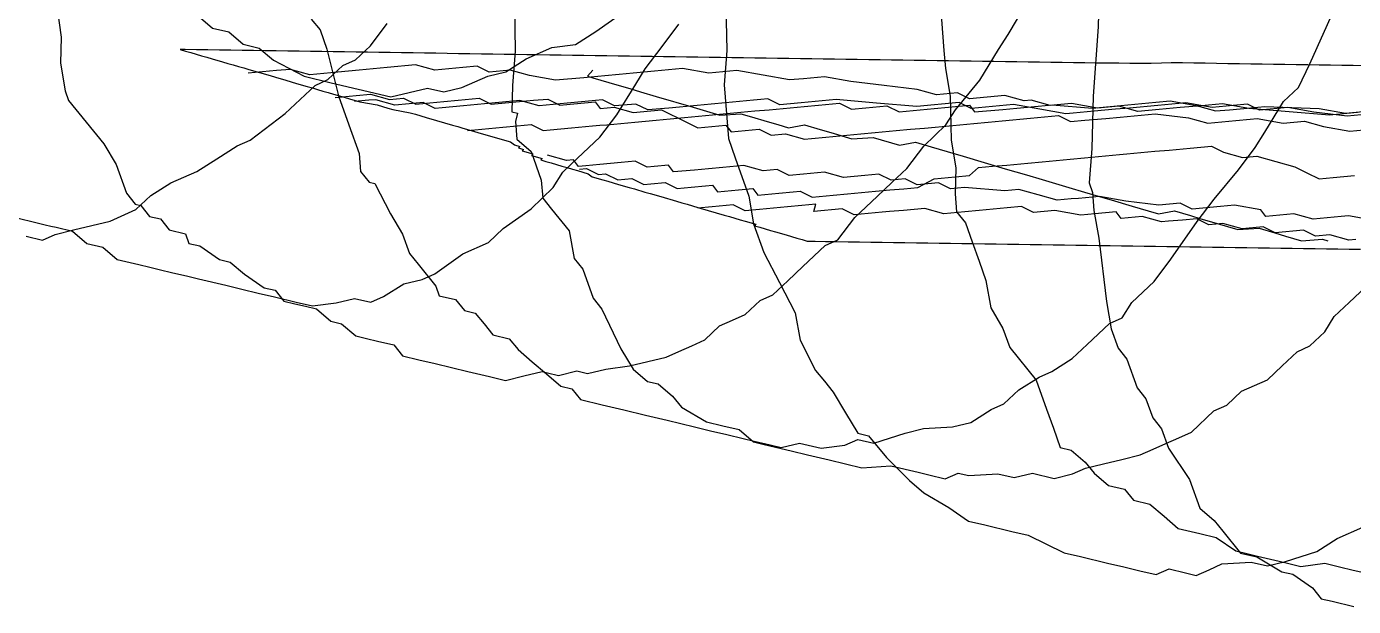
# Model space of a CAD drawing. Extents: x -228 to 716, y 164 to 702.
# Drawn here: x 133.4 to 288.5, y 396.5 to 464.4 of the extents above; entities that cross this region are included whole.
import ezdxf

# ---------------------------------------------------------------- set-up
doc = ezdxf.new("R2010")
doc.units = 0

msp = doc.modelspace()

# ---------------------------------------------------------------- linework, layer by layer
at = {"layer": '1', "color": 252}
for points in [[(136.657, 468.439, -234.308), (137.384, 463.125, -236.598), (137.313, 460.056, -237.363), (137.876, 456.838, -238.89), (137.876, 456.838, -238.89), (138.274, 455.717, -239.651), (140.341, 453.167, -242.689), (142.407, 450.618, -245.729), (143.84, 448.221, -248.009), (145.037, 444.852, -250.292), (146.07, 443.574, -251.812), (146.703, 443.422, -252.571), (147.736, 442.149, -254.091), (149.005, 441.848, -255.608), (150.038, 440.574, -257.125), (151.941, 440.12, -259.402), (152.339, 438.997, -260.163), (153.605, 438.695, -261.681), (155.908, 437.117, -264.715), (157.178, 436.815, -266.232), (158.844, 435.389, -268.511), (161.145, 433.813, -271.546), (162.413, 433.51, -273.062), (163.447, 432.234, -274.584), (164.715, 431.934, -276.101), (165.98, 431.633, -277.614), (167.251, 431.328, -279.133), (168.918, 429.901, -281.409), (170.186, 429.6, -282.926), (171.854, 428.174, -285.204), (173.122, 427.87, -286.721), (174.391, 427.569, -288.238), (176.293, 427.115, -290.516), (177.324, 425.841, -292.031), (179.227, 425.387, -294.309), (181.129, 424.934, -296.582), (183.033, 424.48, -298.858), (184.934, 424.025, -301.132), (187.472, 423.421, -304.168), (189.375, 422.967, -306.441), (191.511, 423.486, -308.715), (193.648, 424.007, -310.986), (194.282, 423.854, -311.745), (195.549, 423.551, -313.26), (197.686, 424.07, -315.535), (198.956, 423.766, -317.054), (201.094, 424.285, -319.323), (203.863, 424.653, -322.356), (206, 425.172, -324.626), (208.138, 425.689, -326.902), (209.641, 426.359, -328.412), (211.144, 427.029, -329.927), (212.649, 427.699, -331.441), (214.387, 429.339, -332.952), (215.891, 430.008, -334.467), (217.396, 430.678, -335.981), (219.132, 432.322, -337.49), (220.636, 432.988, -339.006), (222.373, 434.63, -340.518), (224.113, 436.272, -342.028), (226.72, 438.733, -344.296), (228.225, 439.404, -345.81), (230.199, 442.017, -347.317), (232.806, 444.478, -349.583), (234.543, 446.121, -351.093), (236.283, 447.764, -352.607), (238.256, 450.377, -354.114), (240.864, 452.84, -356.383), (241.968, 454.631, -357.133), (244.812, 458.066, -359.398), (247.019, 461.651, -360.906), (248.123, 463.444, -361.656), (249.228, 465.239, -362.409)], [(258.739, 467.375, -114.878), (258.666, 464.309, -115.643), (258.055, 456.229, -117.183), (257.913, 450.095, -118.717), (257.605, 446.056, -119.487), (258.004, 444.933, -120.248), (258.169, 442.837, -121.011), (258.733, 439.619, -122.535), (259.622, 432.21, -125.59), (260.186, 428.992, -127.114), (260.983, 426.746, -128.635), (262.017, 425.469, -130.156), (263.214, 422.101, -132.44), (264.244, 420.827, -133.96), (265.044, 418.581, -135.481), (266.077, 417.305, -137), (266.876, 415.058, -138.524), (269.34, 411.388, -142.323), (270.536, 408.019, -144.607), (272.202, 406.593, -146.883), (273.239, 405.319, -148.402), (275.303, 402.768, -151.443), (277.206, 402.314, -153.718), (280.141, 400.587, -157.512), (281.407, 400.284, -159.029), (283.71, 398.708, -162.067), (284.745, 397.433, -163.585), (286.011, 397.13, -165.102), (288.549, 396.525, -168.136)], [(153.431, 465.6, -301.479), (155.098, 464.174, -303.756), (157, 463.723, -306.03), (158.667, 462.296, -308.311), (160.569, 461.842, -310.583), (162.237, 460.416, -312.862), (165.805, 458.538, -317.413), (168.975, 457.782, -321.206), (172.146, 457.027, -324.999), (175.951, 456.119, -329.55), (178.089, 456.637, -331.821), (180.228, 457.154, -334.093), (182.128, 456.701, -336.37), (184.266, 457.221, -338.643), (187.273, 458.559, -341.669), (189.41, 459.077, -343.942), (191.782, 460.567, -346.21), (194.79, 461.907, -349.242), (197.56, 462.274, -352.271), (199.935, 463.763, -354.541), (203.175, 466.075, -357.564)], [(166.646, 465.234, -211.234), (167.679, 463.96, -212.753), (168.475, 461.715, -214.276), (169.837, 456.248, -217.321), (171.034, 452.878, -219.605), (172.231, 449.508, -221.89), (172.393, 447.415, -222.655), (173.427, 446.139, -224.174), (174.062, 445.987, -224.934), (175.893, 442.465, -227.973), (177.325, 440.069, -230.254), (178.121, 437.822, -231.776), (179.154, 436.549, -233.296), (181.223, 434.002, -236.335), (181.619, 432.877, -237.096), (183.523, 432.423, -239.373), (184.559, 431.148, -240.891), (185.826, 430.846, -242.406), (186.857, 429.57, -243.927), (187.89, 428.297, -245.447), (189.795, 427.843, -247.721), (190.825, 426.569, -249.241), (192.495, 425.143, -251.519), (194.159, 423.717, -253.797), (195.828, 422.291, -256.076), (197.096, 421.989, -257.589), (198.129, 420.715, -259.11), (200.665, 420.111, -262.146), (203.203, 419.506, -265.178), (205.738, 418.901, -268.21), (208.274, 418.297, -271.245), (211.445, 417.541, -275.037), (213.347, 417.086, -277.312), (215.253, 416.632, -279.586), (217.151, 416.18, -281.861), (218.421, 415.874, -283.379), (220.322, 415.424, -285.653), (221.591, 415.121, -287.168), (223.728, 415.638, -289.445), (226.264, 415.034, -292.475), (229.036, 415.402, -295.507), (230.539, 416.07, -297.022), (232.442, 415.617, -299.297), (236.082, 416.803, -303.083), (238.219, 417.324, -305.354), (241.623, 417.54, -309.145), (243.762, 418.055, -311.415), (246.135, 419.547, -313.686), (247.639, 420.215, -315.201), (249.375, 421.858, -316.711), (251.747, 423.348, -318.979), (253.251, 424.019, -320.495), (255.624, 425.509, -322.763), (257.362, 427.151, -324.276), (259.97, 429.614, -326.542), (261.475, 430.281, -328.057), (262.579, 432.077, -328.809), (265.188, 434.538, -331.078), (267.16, 437.15, -332.584), (270.238, 441.556, -334.844), (272.213, 444.172, -336.355), (275.057, 447.604, -338.617), (277.029, 450.219, -340.127), (278.134, 452.009, -340.881), (280.339, 455.598, -342.386), (282.08, 457.239, -343.894), (283.419, 460.001, -344.647), (286.333, 466.503, -346.142)], [(190.402, 466.655, -198.247), (190.495, 461.49, -199.776), (190.186, 457.452, -200.547), (190.115, 454.384, -201.315), (190.75, 454.233, -202.072), (190.514, 453.263, -202.078), (190.678, 451.165, -202.839), (192.345, 449.74, -205.116), (193.543, 446.369, -207.4), (193.708, 444.274, -208.163), (194.74, 443.001, -209.682), (196.809, 440.451, -212.723), (197.369, 437.233, -214.246), (198.402, 435.96, -215.767), (199.6, 432.589, -218.05), (200.632, 431.317, -219.57), (202.861, 426.669, -223.375), (204.294, 424.273, -225.653), (205.962, 422.846, -227.932), (207.228, 422.546, -229.449), (208.897, 421.12, -231.727), (209.93, 419.845, -233.245), (212.865, 418.117, -237.042), (214.769, 417.662, -239.317), (216.67, 417.21, -241.589), (218.337, 415.785, -243.867), (219.605, 415.48, -245.387), (222.775, 414.726, -249.178), (224.677, 414.27, -251.455), (227.215, 413.666, -254.486), (229.116, 413.214, -256.761), (231.019, 412.759, -259.037), (234.424, 412.975, -262.824), (237.595, 412.218, -266.618), (238.861, 411.917, -268.132), (240.765, 411.463, -270.41), (242.268, 412.132, -271.923), (243.535, 411.833, -273.439), (246.943, 412.046, -277.231), (248.844, 411.593, -279.505), (250.982, 412.112, -281.776), (253.519, 411.505, -284.81), (255.658, 412.023, -287.082), (257.158, 412.694, -288.596), (259.297, 413.212, -290.867), (261.434, 413.729, -293.14), (263.572, 414.248, -295.411), (265.075, 414.918, -296.927), (266.579, 415.588, -298.44), (268.08, 416.257, -299.954), (269.585, 416.927, -301.47), (272.193, 419.388, -303.737), (273.696, 420.058, -305.249), (275.434, 421.699, -306.763), (278.443, 423.04, -309.789), (280.179, 424.68, -311.299), (281.916, 426.321, -312.811), (283.423, 426.991, -314.326), (285.159, 428.634, -315.837), (286.263, 430.426, -316.589), (288.001, 432.071, -318.1), (290.609, 434.53, -320.368)], [(215.136, 466.736, -160.438), (215.23, 461.572, -161.968), (214.924, 457.533, -162.737), (215.415, 451.249, -165.03), (216.214, 449.001, -166.551), (217.808, 444.507, -169.598), (218.371, 441.29, -171.123), (219.567, 437.919, -173.406), (221.398, 434.4, -176.448), (223.229, 430.877, -179.489), (223.794, 427.661, -181.015), (225.624, 424.14, -184.054), (226.659, 422.864, -185.574), (227.689, 421.589, -187.094), (229.124, 419.192, -189.375), (230.554, 416.795, -191.657), (231.822, 416.491, -193.172), (233.89, 413.941, -196.212), (236.587, 411.244, -200.009), (238.255, 409.817, -202.288), (241.192, 408.089, -206.081), (243.491, 406.512, -209.117), (245.394, 406.059, -211.393), (248.566, 405.301, -215.185), (250.467, 404.849, -217.461), (254.668, 402.818, -222.77), (256.574, 402.366, -225.045), (259.744, 401.608, -228.838), (261.646, 401.154, -231.112), (263.548, 400.702, -233.389), (265.45, 400.248, -235.664), (266.954, 400.917, -237.179), (268.857, 400.463, -239.449), (270.124, 400.163, -240.968), (271.627, 400.829, -242.484), (273.131, 401.5, -243.996), (276.537, 401.716, -247.786), (278.438, 401.263, -250.061), (280.575, 401.782, -252.333), (284.219, 402.968, -256.12), (286.593, 404.458, -258.391), (289.598, 405.796, -261.416)], [(240.302, 465.732, -139.198), (240.465, 463.636, -139.961), (240.629, 461.542, -140.725), (240.793, 459.444, -141.488), (241.357, 456.23, -143.014), (241.452, 451.066, -144.543), (242.011, 447.845, -146.067), (241.942, 444.779, -146.835), (242.106, 442.683, -147.599), (243.137, 441.409, -149.118), (243.936, 439.162, -150.64), (244.734, 436.918, -152.163), (245.531, 434.671, -153.685), (246.096, 431.451, -155.21), (247.527, 429.054, -157.491), (248.325, 426.805, -159.014), (251.423, 422.984, -163.572), (252.62, 419.614, -165.856), (253.418, 417.369, -167.377), (254.216, 415.12, -168.899), (255.486, 414.819, -170.417), (257.153, 413.393, -172.695), (258.183, 412.12, -174.214), (259.851, 410.692, -176.493), (261.754, 410.239, -178.766), (262.787, 408.964, -180.286), (264.69, 408.509, -182.562), (266.356, 407.085, -184.84), (268.024, 405.659, -187.117), (270.56, 405.057, -190.152), (272.463, 404.603, -192.424), (274.764, 403.025, -195.464), (276.03, 402.724, -196.978), (277.298, 402.421, -198.494), (279.837, 401.813, -201.531), (281.105, 401.514, -203.047), (282.374, 401.209, -204.563), (285.146, 401.576, -207.594), (287.047, 401.124, -209.868), (288.315, 400.822, -211.387), (290.22, 400.368, -213.66)], [(132.38, 441.931, -318.313), (134.281, 441.478, -320.59), (135.55, 441.175, -322.108), (136.186, 441.023, -322.865), (136.819, 440.874, -323.625), (138.723, 440.42, -325.899), (140.389, 438.993, -328.177), (142.29, 438.541, -330.452), (143.958, 437.116, -332.729), (146.494, 436.511, -335.762), (147.764, 436.208, -337.282), (149.032, 435.904, -338.797), (150.299, 435.603, -340.311), (152.202, 435.149, -342.589), (153.47, 434.846, -344.106), (156.64, 434.091, -347.897), (158.542, 433.637, -350.173), (160.445, 433.183, -352.446), (162.347, 432.728, -354.724), (164.883, 432.123, -357.755), (166.787, 431.67, -360.033), (169.557, 432.039, -363.061), (171.695, 432.553, -365.336), (173.596, 432.103, -367.61), (175.1, 432.771, -369.124), (177.471, 434.262, -371.394), (179.609, 434.78, -373.665), (181.112, 435.45, -375.179), (184.354, 437.762, -378.204), (187.364, 439.099, -381.233), (189.1, 440.742, -382.744), (192.343, 443.053, -385.77), (194.948, 445.517, -388.037), (196.054, 447.309, -388.789), (197.792, 448.951, -390.301), (200.399, 451.413, -392.567), (202.372, 454.026, -394.075), (204.582, 457.611, -395.579), (205.687, 459.405, -396.333), (207.664, 462.017, -397.844), (209.633, 464.632, -399.35)], [(133.305, 439.828, -380.421), (135.208, 439.374, -382.697), (136.711, 440.043, -384.21), (138.85, 440.561, -386.482), (140.985, 441.082, -388.754), (143.124, 441.599, -391.03), (146.129, 442.938, -394.055), (147.868, 444.58, -395.569), (150.24, 446.07, -397.837), (151.744, 446.738, -399.35), (153.248, 447.408, -400.865), (155.618, 448.901, -403.132), (157.989, 450.391, -405.402), (159.497, 451.058, -406.917), (163.608, 454.188, -410.698), (165.346, 455.833, -412.21), (167.083, 457.474, -413.721), (168.585, 458.145, -415.235), (170.325, 459.785, -416.746), (171.828, 460.454, -418.26), (173.567, 462.095, -419.771), (175.539, 464.712, -421.279)], [(289.819, 459.776, -445.606), (288.486, 459.795, -446.684), (287.154, 459.815, -447.765), (285.823, 459.833, -448.843), (284.49, 459.855, -449.921), (283.157, 459.874, -451), (281.827, 459.894, -452.079), (280.495, 459.914, -453.159), (279.163, 459.933, -454.237), (277.83, 459.955, -455.316), (276.498, 459.973, -456.395), (275.167, 459.993, -457.474), (273.832, 460.013, -458.552), (272.501, 460.033, -459.633), (271.169, 460.055, -460.711), (269.838, 460.073, -461.789), (268.506, 460.093, -462.869), (267.174, 460.114, -463.948), (266.057, 460.069, -465.294), (264.866, 460.048, -466.548), (263.627, 460.042, -467.741), (262.353, 460.045, -468.892), (261.059, 460.053, -470.02), (259.754, 460.065, -471.129), (258.436, 460.081, -472.227), (257.114, 460.097, -473.32), (255.79, 460.116, -474.408), (254.462, 460.133, -475.493), (253.134, 460.153, -476.577), (251.804, 460.171, -477.656), (250.472, 460.19, -478.736), (249.14, 460.212, -479.815), (247.81, 460.231, -480.895), (246.476, 460.251, -481.975), (245.145, 460.27, -483.055), (243.815, 460.29, -484.133), (242.482, 460.309, -485.213), (241.151, 460.329, -486.292), (239.819, 460.349, -487.369), (238.487, 460.368, -488.45), (237.154, 460.389, -489.528), (235.823, 460.408, -490.608), (234.491, 460.428, -491.687), (233.158, 460.448, -492.765), (231.825, 460.468, -493.844), (230.492, 460.489, -494.921), (229.162, 460.507, -496.002), (227.83, 460.527, -497.081), (226.497, 460.547, -498.16), (225.166, 460.566, -499.24), (223.834, 460.586, -500.319), (222.501, 460.609, -501.397), (221.169, 460.626, -502.476), (219.836, 460.645, -503.554), (218.505, 460.666, -504.633), (217.174, 460.685, -505.713), (215.841, 460.706, -506.792), (214.51, 460.724, -507.87), (213.177, 460.746, -508.95), (211.845, 460.764, -510.029), (210.512, 460.785, -511.108), (209.181, 460.805, -512.186), (207.849, 460.824, -513.267), (206.516, 460.845, -514.344), (205.185, 460.864, -515.424), (203.854, 460.885, -516.504), (202.521, 460.904, -517.582), (201.189, 460.924, -518.661), (199.858, 460.943, -519.74), (198.525, 460.963, -520.818), (197.193, 460.983, -521.899), (195.86, 461.003, -522.977), (194.528, 461.024, -524.054), (193.196, 461.043, -525.134), (191.864, 461.062, -526.214), (190.531, 461.082, -527.293), (189.199, 461.102, -528.371), (187.868, 461.123, -529.451), (186.537, 461.142, -530.531), (185.203, 461.161, -531.609), (183.872, 461.181, -532.688), (182.54, 461.202, -533.766), (181.208, 461.222, -534.845), (179.875, 461.242, -535.924), (178.544, 461.262, -537.004), (177.212, 461.28, -538.083), (175.88, 461.3, -539.161), (174.548, 461.32, -540.241), (173.217, 461.34, -541.319), (171.884, 461.36, -542.399), (170.551, 461.38, -543.477), (169.22, 461.4, -544.556), (167.885, 461.42, -545.633), (166.555, 461.438, -546.713), (165.222, 461.461, -547.792), (163.89, 461.479, -548.871), (162.559, 461.499, -549.95), (161.227, 461.519, -551.029), (159.895, 461.539, -552.109), (158.562, 461.559, -553.188), (157.23, 461.578, -554.267), (155.899, 461.598, -555.346), (154.568, 461.618, -556.426), (153.234, 461.638, -557.504), (151.902, 461.657, -558.582), (151.382, 461.666, -559.002), (151.336, 461.666, -559.039), (151.336, 461.666, -559.039), (151.336, 461.666, -559.039), (151.336, 461.666, -559.039), (151.336, 461.666, -559.039), (151.336, 461.666, -559.039), (151.336, 461.666, -559.039), (151.336, 461.666, -559.039), (151.336, 461.666, -559.039), (151.336, 461.666, -559.039), (151.336, 461.666, -559.039), (151.336, 461.666, -559.039), (151.953, 461.486, -559.807), (151.953, 461.486, -559.807), (151.953, 461.486, -559.807), (152.572, 461.306, -560.572), (153.19, 461.127, -561.339), (153.805, 460.948, -562.103), (154.424, 460.768, -562.87), (155.042, 460.588, -563.635), (155.042, 460.588, -563.635), (156.276, 460.228, -565.167), (156.895, 460.048, -565.932), (157.511, 459.867, -566.698), (158.129, 459.689, -567.463), (158.748, 459.51, -568.231), (159.365, 459.329, -568.994), (160.599, 458.972, -570.525), (161.833, 458.611, -572.058), (162.453, 458.431, -572.824), (163.687, 458.071, -574.354), (164.305, 457.892, -575.121), (164.923, 457.712, -575.888), (166.159, 457.353, -577.418), (166.774, 457.175, -578.184), (167.393, 456.994, -578.951), (167.393, 456.994, -578.951), (168.011, 456.815, -579.717), (168.629, 456.632, -580.482), (169.247, 456.454, -581.249), (170.48, 456.095, -582.78), (171.098, 455.916, -583.545), (171.098, 455.916, -583.545), (172.334, 455.556, -585.077), (174.346, 455.185, -585.978), (174.962, 455.003, -586.743), (175.58, 454.824, -587.51), (176.198, 454.645, -588.276), (178.211, 454.273, -589.177), (178.828, 454.093, -589.942), (178.828, 454.093, -589.942), (179.446, 453.915, -590.709), (180.063, 453.736, -591.474), (181.299, 453.376, -593.007), (183.151, 452.837, -595.304), (183.769, 452.656, -596.068), (184.386, 452.479, -596.833), (185.622, 452.117, -598.364), (186.24, 451.938, -599.133), (187.474, 451.579, -600.663), (188.708, 451.221, -602.194), (189.945, 450.86, -603.725), (190.402, 450.513, -605.887), (191.021, 450.333, -606.655), (190.861, 450.164, -608.048), (191.479, 449.984, -608.814), (191.318, 449.816, -610.208), (192.554, 449.456, -611.739), (192.395, 449.289, -613.134), (192.395, 449.289, -613.134), (193.63, 448.929, -614.667), (193.47, 448.762, -616.062), (194.087, 448.583, -616.827), (194.705, 448.402, -617.592), (195.323, 448.222, -618.359), (195.94, 448.042, -619.125), (196.558, 447.862, -619.889), (197.176, 447.684, -620.657), (197.794, 447.504, -621.421), (199.029, 447.143, -622.953), (199.487, 446.795, -625.114), (200.722, 446.437, -626.647), (201.339, 446.257, -627.412), (201.956, 446.077, -628.177), (201.956, 446.077, -628.177), (201.956, 446.077, -628.177), (202.574, 445.898, -628.943), (202.574, 445.898, -628.943), (203.809, 445.538, -630.474), (204.427, 445.358, -631.239), (205.663, 444.999, -632.771), (206.278, 444.819, -633.537), (207.515, 444.46, -635.069), (209.367, 443.921, -637.366), (209.367, 443.921, -637.366), (209.367, 443.921, -637.366), (209.985, 443.741, -638.13), (210.603, 443.561, -638.899), (211.221, 443.382, -639.664), (211.838, 443.202, -640.429), (213.073, 442.841, -641.96), (214.926, 442.303, -644.256), (215.544, 442.124, -645.023), (216.16, 441.944, -645.787), (216.779, 441.765, -646.553), (217.396, 441.584, -647.322), (218.63, 441.225, -648.851), (218.471, 441.055, -650.247), (219.088, 440.878, -651.012), (219.706, 440.697, -651.779), (219.706, 440.697, -651.779), (220.325, 440.518, -652.546), (220.325, 440.518, -652.546), (220.942, 440.337, -653.309), (222.176, 439.98, -654.841), (222.176, 439.98, -654.841), (222.176, 439.98, -654.841), (222.795, 439.799, -655.607), (222.795, 439.799, -655.607), (223.411, 439.618, -656.373), (223.411, 439.618, -656.373), (223.411, 439.618, -656.373), (224.029, 439.44, -657.136), (224.646, 439.26, -657.903), (224.646, 439.26, -657.903), (224.646, 439.26, -657.903), (224.646, 439.26, -657.903), (224.646, 439.26, -657.903), (224.646, 439.26, -657.903), (224.646, 439.26, -657.903), (224.646, 439.26, -657.903), (224.646, 439.26, -657.903), (224.646, 439.26, -657.903), (224.646, 439.26, -657.903), (224.646, 439.26, -657.903), (224.646, 439.26, -657.903), (224.646, 439.26, -657.903), (224.646, 439.26, -657.903), (224.646, 439.26, -657.903), (224.646, 439.26, -657.903), (224.646, 439.26, -657.903), (224.646, 439.26, -657.903), (224.646, 439.26, -657.903), (224.646, 439.26, -657.903), (224.646, 439.26, -657.903), (224.646, 439.26, -657.903), (224.646, 439.26, -657.903), (224.646, 439.26, -657.903), (224.646, 439.26, -657.903), (224.646, 439.26, -657.903), (224.646, 439.26, -657.903), (224.646, 439.26, -657.903), (225.579, 439.246, -657.149), (226.793, 439.226, -656.169), (228.086, 439.21, -655.116), (229.407, 439.189, -654.046), (230.737, 439.17, -652.97), (232.069, 439.15, -651.893), (233.401, 439.131, -650.815), (234.732, 439.11, -649.736), (236.063, 439.091, -648.655), (237.396, 439.07, -647.577), (238.728, 439.05, -646.498), (240.06, 439.031, -645.42), (241.393, 439.01, -644.342), (242.724, 438.991, -643.261), (244.056, 438.973, -642.184), (245.389, 438.951, -641.105), (246.721, 438.932, -640.025), (248.053, 438.912, -638.946), (249.384, 438.892, -637.867), (250.717, 438.874, -636.789), (252.049, 438.852, -635.709), (253.38, 438.831, -634.63), (254.713, 438.814, -633.552), (256.045, 438.794, -632.472), (257.377, 438.775, -631.395), (258.709, 438.754, -630.316), (260.041, 438.735, -629.234), (261.373, 438.715, -628.156), (262.704, 438.695, -627.076), (264.035, 438.675, -625.998), (265.368, 438.654, -624.918), (266.702, 438.636, -623.841), (268.033, 438.614, -622.762), (269.365, 438.596, -621.684), (270.697, 438.575, -620.602), (272.029, 438.554, -619.524), (273.36, 438.535, -618.446), (274.693, 438.515, -617.365), (276.025, 438.495, -616.288), (277.358, 438.475, -615.209), (278.69, 438.456, -614.13), (280.022, 438.437, -613.051), (281.354, 438.416, -611.972), (282.686, 438.397, -610.892), (284.018, 438.377, -609.815), (285.35, 438.356, -608.734), (286.682, 438.337, -607.655), (288.013, 438.317, -606.577), (289.345, 438.298, -605.498)], [(288.99, 454.296, -464.566), (285.689, 453.99, -466.806), (280.978, 454.385, -470.632), (276.267, 454.779, -474.459), (273.205, 455.325, -477.168), (272.379, 455.248, -477.726), (270.728, 455.097, -478.846), (268.254, 454.867, -480.525), (265.779, 454.639, -482.206), (263.304, 454.409, -483.887), (261.067, 455.032, -486.032), (258.592, 454.804, -487.713), (255.53, 455.35, -490.42), (253.057, 455.121, -492.099), (250.818, 455.744, -494.247), (249.993, 455.668, -494.806), (247.757, 456.289, -496.954), (243.631, 455.908, -499.753), (242.22, 456.607, -501.34), (239.743, 456.378, -503.019), (237.507, 457, -505.167), (233.622, 457.471, -508.435), (229.734, 457.941, -511.702), (226.673, 458.486, -514.408), (224.198, 458.257, -516.088), (222.548, 458.105, -517.209), (219.486, 458.652, -519.916), (216.425, 459.198, -522.622), (213.124, 458.893, -524.862), (210.062, 459.439, -527.57), (208.412, 459.286, -528.688), (206.762, 459.134, -529.807), (204.287, 458.904, -531.489), (202.637, 458.752, -532.609), (200.986, 458.601, -533.728), (198.511, 458.371, -535.407), (195.211, 458.065, -537.648), (192.151, 458.613, -540.355), (189.913, 459.234, -542.502), (187.439, 459.008, -544.181), (186.027, 459.704, -545.768), (184.376, 459.553, -546.888), (181.077, 459.248, -549.128), (178.839, 459.87, -551.275), (175.539, 459.566, -553.517), (173.889, 459.413, -554.635), (172.238, 459.259, -555.754), (169.764, 459.032, -557.435), (168.115, 458.879, -558.556), (166.463, 458.726, -559.674), (164.227, 459.349, -561.822), (162.577, 459.196, -562.942), (160.926, 459.044, -564.06), (160.926, 459.044, -564.06), (160.926, 459.044, -564.06), (160.101, 458.967, -564.62), (159.276, 458.89, -565.181)], [(199.578, 459.255, -521.742), (198.954, 458.549, -522.078), (198.954, 458.549, -522.078), (198.954, 458.549, -522.078), (199.572, 458.369, -522.844), (201.426, 457.821, -525.138), (202.662, 457.458, -526.668), (203.898, 457.093, -528.196), (205.134, 456.729, -529.726), (206.988, 456.183, -532.02), (211.315, 454.91, -537.374), (214.405, 454, -541.198), (216.883, 454.159, -543.155), (218.118, 453.795, -544.686), (219.973, 453.25, -546.981), (221.208, 452.885, -548.51), (222.445, 452.522, -550.039), (224.305, 452.864, -551.233), (226.159, 452.318, -553.528), (227.395, 451.954, -555.057), (229.867, 451.225, -558.116), (232.345, 451.385, -560.074), (235.435, 450.476, -563.898), (237.294, 450.818, -565.092), (239.149, 450.271, -567.386), (241.004, 449.726, -569.681), (242.858, 449.179, -571.976), (245.329, 448.452, -575.034), (247.802, 447.724, -578.094), (249.038, 447.36, -579.623), (250.274, 446.996, -581.153), (252.128, 446.45, -583.447), (255.218, 445.54, -587.271), (257.072, 444.994, -589.565), (258.926, 444.449, -591.859), (260.162, 444.084, -593.388), (262.635, 443.355, -596.448), (264.488, 442.81, -598.742), (265.725, 442.446, -600.272), (267.584, 442.789, -601.466), (269.438, 442.242, -603.76), (270.675, 441.877, -605.289), (271.91, 441.514, -606.819), (273.765, 440.968, -609.113), (275.001, 440.604, -610.643), (277.479, 440.764, -612.602), (279.333, 440.217, -614.895), (280.569, 439.853, -616.424), (282.423, 439.308, -618.72), (284.901, 439.469, -620.678), (285.519, 439.286, -621.443), (285.519, 439.286, -621.443)], [(169.433, 456.069, -577.978), (169.433, 456.069, -577.978), (171.085, 456.221, -576.857), (171.909, 456.297, -576.298), (173.559, 456.45, -575.178), (175.796, 455.827, -573.031), (177.446, 455.979, -571.911), (178.858, 455.28, -570.323), (179.683, 455.356, -569.763), (181.332, 455.51, -568.643), (182.158, 455.586, -568.086), (183.807, 455.739, -566.963), (185.458, 455.891, -565.844), (186.283, 455.967, -565.285), (187.695, 455.268, -563.698), (188.519, 455.345, -563.137), (190.17, 455.498, -562.017), (190.995, 455.573, -561.458), (192.644, 455.727, -560.338), (194.296, 455.879, -559.218), (195.709, 455.178, -557.631), (197.356, 455.332, -556.51), (199.007, 455.484, -555.39), (199.832, 455.561, -554.832), (200.418, 454.785, -553.803), (202.069, 454.938, -552.684), (204.304, 454.315, -550.536), (207.605, 454.62, -548.297), (210.429, 453.222, -545.122), (211.84, 452.525, -543.535), (214.316, 452.753, -541.856), (215.14, 452.829, -541.295), (215.726, 452.054, -540.268), (217.376, 452.207, -539.147), (219.026, 452.359, -538.028), (220.439, 451.661, -536.441), (222.09, 451.812, -535.323), (224.325, 451.191, -533.174), (225.15, 451.266, -532.615), (226.801, 451.419, -531.494), (229.276, 451.648, -529.815), (230.925, 451.8, -528.695), (232.575, 451.954, -527.575), (235.05, 452.182, -525.894), (236.701, 452.334, -524.775), (238.351, 452.487, -523.654), (241.651, 452.793, -521.415), (244.125, 453.02, -519.736), (245.776, 453.174, -518.616), (247.426, 453.326, -517.496), (250.727, 453.631, -515.256), (252.377, 453.782, -514.138), (254.027, 453.937, -513.015), (255.439, 453.237, -511.429), (257.088, 453.391, -510.309), (259.564, 453.619, -508.631), (261.214, 453.771, -507.51), (265.339, 454.152, -504.71), (269.226, 453.682, -501.443), (271.462, 453.06, -499.296), (274.762, 453.365, -497.056), (276.411, 453.518, -495.937), (277.237, 453.594, -495.377), (280.299, 453.048, -492.67), (282.775, 453.278, -490.991), (285.011, 452.655, -488.843), (288.072, 452.108, -486.136), (290.547, 452.338, -484.456)], [(289.418, 454.016, -499.094), (287.768, 453.862, -500.214), (283.882, 454.332, -503.481), (280.82, 454.877, -506.189), (277.52, 454.571, -508.427), (276.109, 455.27, -510.016), (274.457, 455.119, -511.136), (271.983, 454.89, -512.815), (268.921, 455.436, -515.521), (265.621, 455.13, -517.761), (262.32, 454.826, -520.002), (260.671, 454.674, -521.121), (258.196, 454.444, -522.802), (256.546, 454.291, -523.922), (255.72, 454.214, -524.48), (254.896, 454.139, -525.041), (251.833, 454.686, -527.747), (248.772, 455.232, -530.455), (246.298, 455.004, -532.136), (244.647, 454.851, -533.254), (243.822, 454.775, -533.813), (242.411, 455.472, -535.401), (237.459, 455.014, -538.76), (232.747, 455.409, -542.587), (228.036, 455.804, -546.415), (225.561, 455.575, -548.095), (223.911, 455.421, -549.215), (221.436, 455.192, -550.895), (220.024, 455.892, -552.48), (219.198, 455.815, -553.041), (219.198, 455.815, -553.041), (219.198, 455.815, -553.041), (218.374, 455.739, -553.6), (216.724, 455.587, -554.72), (215.074, 455.433, -555.841), (213.424, 455.281, -556.961), (211.773, 455.129, -558.08), (208.473, 454.823, -560.32), (205.997, 454.595, -561.999), (204.586, 455.294, -563.587), (202.112, 455.064, -565.267), (200.7, 455.764, -566.854), (199.051, 455.611, -567.974), (198.225, 455.534, -568.535), (196.575, 455.382, -569.654), (194.924, 455.229, -570.773), (193.275, 455.079, -571.893), (191.037, 455.7, -574.041), (188.561, 455.472, -575.719), (186.912, 455.319, -576.84), (184.438, 455.089, -578.52), (181.963, 454.861, -580.2), (181.138, 454.784, -580.761), (179.726, 455.484, -582.347), (178.075, 455.331, -583.467), (176.426, 455.178, -584.586), (174.188, 455.802, -586.733), (173.363, 455.726, -587.293), (173.363, 455.726, -587.293), (173.363, 455.726, -587.293), (171.713, 455.572, -588.413), (171.713, 455.572, -588.413)], [(184.933, 452.203, -598.503), (184.933, 452.203, -598.503), (184.933, 452.203, -598.503), (184.933, 452.203, -598.503), (184.933, 452.203, -598.503), (185.758, 452.279, -597.942), (186.583, 452.354, -597.382), (187.407, 452.431, -596.823), (188.232, 452.507, -596.262), (189.056, 452.584, -595.701), (190.709, 452.737, -594.585), (192.359, 452.889, -593.464), (193.769, 452.19, -591.876), (194.596, 452.267, -591.318), (197.07, 452.494, -589.637), (198.719, 452.649, -588.516), (199.544, 452.725, -587.956), (200.37, 452.802, -587.397), (201.194, 452.877, -586.837), (202.021, 452.953, -586.279), (203.669, 453.107, -585.156), (204.496, 453.182, -584.598), (206.97, 453.41, -582.917), (208.62, 453.564, -581.797), (210.271, 453.714, -580.677), (211.92, 453.868, -579.557), (213.57, 454.021, -578.439), (214.396, 454.097, -577.879), (216.047, 454.248, -576.76), (218.52, 454.478, -575.078), (220.171, 454.63, -573.959), (222.646, 454.86, -572.279), (224.297, 455.012, -571.16), (225.945, 455.164, -570.038), (228.422, 455.393, -568.359), (229.832, 454.695, -566.773), (231.483, 454.848, -565.652), (233.96, 455.075, -563.974), (235.37, 454.378, -562.384), (237.845, 454.606, -560.704), (239.495, 454.759, -559.586), (241.144, 454.911, -558.466), (243.621, 455.14, -556.786), (243.621, 455.14, -556.786), (244.207, 454.366, -555.758), (247.507, 454.67, -553.518), (249.158, 454.822, -552.4), (251.632, 455.052, -550.719), (253.282, 455.205, -549.599), (257.994, 454.809, -545.772), (259.644, 454.964, -544.652), (261.294, 455.115, -543.533), (263.77, 455.344, -541.853), (265.419, 455.496, -540.732), (267.07, 455.648, -539.613), (270.131, 455.103, -536.905), (272.367, 454.481, -534.758), (274.018, 454.632, -533.639), (276.495, 454.861, -531.96), (278.144, 455.014, -530.84), (284.506, 454.773, -525.892), (287.568, 454.227, -523.186), (290.043, 454.455, -521.507)], [(198.006, 447.688, -627.868), (198.83, 447.764, -627.308), (198.83, 447.764, -627.308), (200.243, 447.064, -625.719), (201.068, 447.14, -625.161), (202.479, 446.443, -623.574), (204.129, 446.595, -622.453), (205.54, 445.896, -620.866), (206.366, 445.973, -620.306), (208.015, 446.126, -619.186), (209.427, 445.427, -617.599), (211.077, 445.579, -616.48), (212.727, 445.733, -615.359), (213.553, 445.808, -614.8), (214.138, 445.035, -613.771), (215.79, 445.186, -612.652), (215.79, 445.186, -612.652), (216.613, 445.262, -612.092), (218.264, 445.414, -610.973), (218.851, 444.64, -609.945), (219.676, 444.716, -609.385), (221.327, 444.869, -608.266), (222.976, 445.022, -607.146), (223.802, 445.096, -606.587), (225.215, 444.398, -604.999), (226.863, 444.55, -603.879), (227.689, 444.627, -603.319), (229.338, 444.779, -602.201), (230.164, 444.855, -601.639), (232.638, 445.084, -599.959), (234.289, 445.237, -598.84), (235.938, 445.388, -597.72), (237.588, 445.542, -596.599), (239.476, 446.546, -595.946), (241.126, 446.698, -594.827), (241.952, 446.775, -594.268), (243.602, 446.927, -593.148), (244.666, 447.854, -593.055), (246.315, 448.006, -591.935), (247.966, 448.16, -590.817), (248.792, 448.236, -590.258), (248.792, 448.236, -590.258), (250.44, 448.389, -589.135), (252.091, 448.542, -588.016), (253.742, 448.694, -586.897), (255.391, 448.846, -585.774), (257.041, 448.999, -584.656), (259.517, 449.228, -582.977), (261.167, 449.38, -581.856), (261.992, 449.455, -581.297), (263.643, 449.609, -580.178), (265.292, 449.761, -579.058), (266.942, 449.914, -577.937), (267.767, 449.991, -577.378), (268.592, 450.067, -576.818), (269.417, 450.142, -576.257), (269.417, 450.142, -576.257), (271.892, 450.372, -574.58), (273.303, 449.671, -572.99), (275.54, 449.05, -570.842), (277.191, 449.204, -569.724), (281.664, 447.958, -565.429), (283.075, 447.258, -563.841), (284.488, 446.561, -562.255), (286.137, 446.712, -561.135), (288.612, 446.941, -559.455)], [(290.974, 441.658, -533.639), (287.913, 442.204, -536.346), (287.088, 442.129, -536.906), (285.437, 441.975, -538.026), (283.787, 441.824, -539.146), (281.552, 442.446, -541.294), (278.251, 442.141, -543.534), (277.665, 442.916, -544.562), (274.602, 443.462, -547.267), (272.953, 443.31, -548.388), (269.652, 443.004, -550.626), (268.241, 443.702, -552.215), (265.766, 443.474, -553.893), (261.879, 443.944, -557.162), (258.817, 444.491, -559.869), (256.342, 444.262, -561.549), (255.517, 444.185, -562.108), (253.867, 444.033, -563.228), (251.63, 444.657, -565.376), (249.394, 445.279, -567.522), (247.743, 445.126, -568.641), (243.032, 445.519, -572.469), (241.382, 445.366, -573.589), (239.971, 446.065, -575.178), (237.495, 445.837, -576.856), (236.083, 446.536, -578.444), (234.434, 446.383, -579.562), (233.021, 447.081, -581.15), (232.197, 447.005, -581.71), (231.372, 446.931, -582.272), (228.896, 446.7, -583.949), (226.661, 447.322, -586.097), (224.185, 447.094, -587.777), (222.535, 446.941, -588.896), (221.122, 447.64, -590.484), (219.472, 447.488, -591.603), (217.237, 448.11, -593.752), (215.586, 447.958, -594.87), (214.761, 447.881, -595.43), (213.111, 447.729, -596.55), (211.461, 447.576, -597.669), (208.986, 447.348, -599.349), (208.398, 448.123, -600.377), (206.749, 447.97, -601.498), (205.925, 447.892, -602.057), (204.513, 448.594, -603.643), (202.863, 448.44, -604.764), (200.387, 448.212, -606.443), (198.738, 448.059, -607.563), (197.912, 447.982, -608.123), (197.912, 447.982, -608.123), (197.324, 448.757, -609.149), (197.324, 448.757, -609.149), (196.501, 448.68, -609.71), (194.266, 449.303, -611.859), (194.266, 449.303, -611.859), (194.266, 449.303, -611.859), (194.266, 449.303, -611.859), (194.266, 449.303, -611.859)], [(288.789, 439.453, -583.7), (287.964, 439.377, -584.262), (285.727, 439.999, -586.408), (284.076, 439.847, -587.526), (282.666, 440.546, -589.115), (279.367, 440.24, -591.355), (277.955, 440.939, -592.943), (275.479, 440.709, -594.622), (273.242, 441.333, -596.768), (271.593, 441.181, -597.89), (270.18, 441.879, -599.476), (268.532, 441.727, -600.598), (266.881, 441.574, -601.715), (266.056, 441.498, -602.276), (263.82, 442.119, -604.424), (262.995, 442.042, -604.983), (261.343, 441.891, -606.103), (260.757, 442.667, -607.13), (258.283, 442.437, -608.809), (256.632, 442.284, -609.929), (253.571, 442.832, -612.637), (251.096, 442.602, -614.316), (249.684, 443.302, -615.904), (248.035, 443.148, -617.023), (245.558, 442.922, -618.703), (245.558, 442.922, -618.703), (244.733, 442.846, -619.262), (243.084, 442.692, -620.384), (242.257, 442.617, -620.943), (240.609, 442.463, -622.064), (238.371, 443.085, -624.209), (235.896, 442.856, -625.889), (234.247, 442.705, -627.009), (233.42, 442.628, -627.569), (230.945, 442.4, -629.25), (230.122, 442.323, -629.809), (228.71, 443.022, -631.397), (225.409, 442.716, -633.636), (225.409, 442.716, -633.636), (225.648, 443.567, -634.103), (223.997, 443.415, -635.222), (222.347, 443.263, -636.343), (221.524, 443.185, -636.903), (219.873, 443.033, -638.022), (219.047, 442.958, -638.582), (217.399, 442.804, -639.702), (215.986, 443.504, -641.289), (215.161, 443.427, -641.85), (213.51, 443.275, -642.97), (211.862, 443.122, -644.09), (211.862, 443.122, -644.09), (211.862, 443.122, -644.09), (211.862, 443.122, -644.09), (211.862, 443.122, -644.09), (211.862, 443.122, -644.09)]]:
    msp.add_polyline3d(points, dxfattribs=at)

doc.saveas('drawing.dxf')
